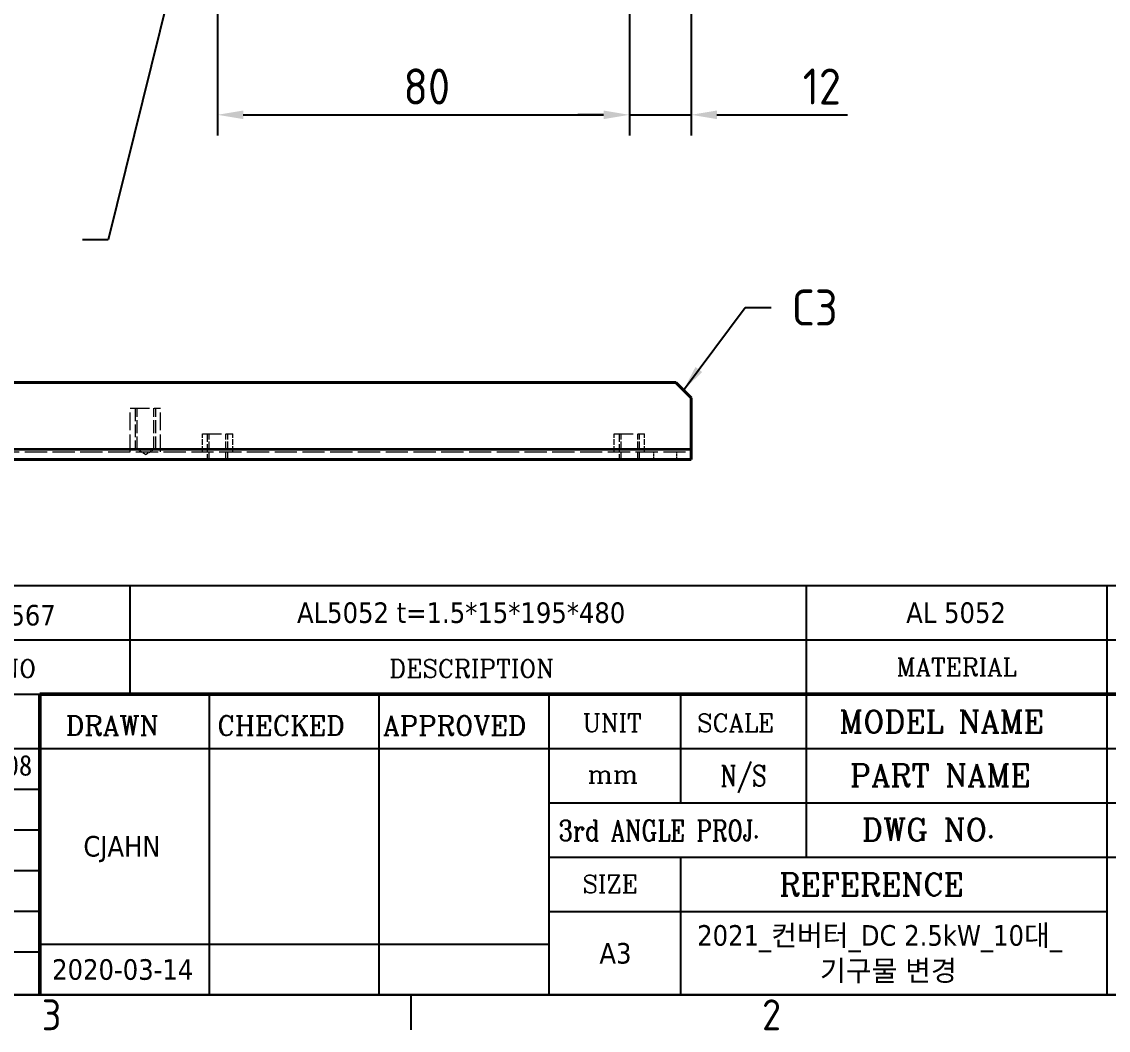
# Model space of a CAD drawing. Header units: millimetres. Extents: x 0 to 840, y 0 to 594.
# Drawn here: x 484.4 to 695.5, y 13.1 to 209.1 of the extents above; entities that cross this region are included whole.
import ezdxf
from ezdxf.enums import TextEntityAlignment as Align

# ---------------------------------------------------------------- set-up
doc = ezdxf.new("R2010")
doc.units = ezdxf.units.MM
doc.header["$LTSCALE"] = 2
doc.linetypes.add('DASHED', pattern=[0.2067, 0.1654, -0.0413])
doc.layers.get('0').update_dxf_attribs({"color": 3, "lineweight": 25})
for name, color, linetype, lineweight in [('가려진 것(ISO)', 2, 'DASHED', 18), ('가시적인 것(ISO)', 3, 'Continuous', 40), ('가시적인 좁은 것(ISO)', 3, 'Continuous', 35), ('경계(ISO)', 7, 'Continuous', 25), ('기호(ISO)', 5, 'Continuous', 25), ('제목(ISO)', 5, 'Continuous', 50), ('치수(ISO)', 2, 'Continuous', 25)]:
    doc.layers.add(name, color=color, linetype=linetype, lineweight=lineweight)
doc.styles.add('HAN_291', font='')
doc.styles.add('RC_284', font='ROMANC.shx')
doc.styles.add('RC_287', font='ROMANC.shx')
doc.styles.add('RC_292', font='ROMANC.shx')
doc.styles.add('문자 텍스트_M2B', font='isocp.shx')
doc.styles.add('치수 텍스트_PSTEK_POSCO', font='isocp.shx')
doc.styles.add('텍스트 스타일198', font='tahoma.ttf')
doc.styles.add('텍스트 스타일333', font='ROMANC.shx', dxfattribs={"width": 0.800000011920929})
doc.styles.get('HAN_291').set_extended_font_data('GulimChe')
doc.dimstyles.new('치수_PSTEK_POSCO', dxfattribs={"dimscale": 2, "dimtxt": 3.5, "dimasz": 2.5, "dimexe": 2, "dimexo": 2.5, "dimgap": 1, "dimtad": 1, "dimrnd": 1e-08, "dimdsep": 46, "dimtxsty": '치수 텍스트_PSTEK_POSCO', "dimcen": 0.09, "dimdle": 10, "dimclrd": 7, "dimclre": 7, "dimclrt": 2, "dimadec": 1, "dimazin": 2, "dimtfac": 1, "dimtmove": 0, "dimatfit": 3, "dimfxl": 0, "dimtolj": 1, "dimlwd": -1, "dimlwe": -1, "dimarcsym": 0})
doc.dimstyles.new('치수_PSTEK_POSCO$7', dxfattribs={"dimscale": 2, "dimtxt": 3.5, "dimasz": 2.5, "dimexe": 2, "dimexo": 2.5, "dimgap": 1, "dimtad": 1, "dimrnd": 1e-08, "dimdsep": 46, "dimtxsty": '치수 텍스트_PSTEK_POSCO', "dimcen": 0.09, "dimdle": 10, "dimclrd": 7, "dimclre": 7, "dimclrt": 2, "dimadec": 1, "dimazin": 2, "dimtfac": 1, "dimtmove": 0, "dimatfit": 3, "dimfxl": 0, "dimtolj": 1, "dimlwd": -1, "dimlwe": -1, "dimarcsym": 0})

# ---------------------------------------------------------------- blocks, each defined once
blk = doc.blocks.new('경계 Default Border')
at = {"layer": '경계(ISO)'}
blk.add_line((280, 10), (280, 6.599999666213989), dxfattribs=at)
at = {"layer": '경계(ISO)', "flags": 128}
blk.add_lwpolyline([(10, 10), (10, 287.0000076293945), (410, 287.0000076293945), (410, 10), (10, 10)], dxfattribs=at)
at = {"layer": '경계(ISO)', "color": 2, "char_height": 3.00000011920929, "attachment_point": 7, "style": '문자 텍스트_M2B'}
for s, insert in [('3', (244.1685395229535, 6.57139439638704)), ('2', (314.127739416884, 6.57139439638704))]:
    blk.add_mtext(s, dxfattribs=dict(at, insert=insert))
blk = doc.blocks.new('제목 블록 PSTEK')
at = {"color": 180}
for p, q in [((182.4757929790549, 51.56524660363496), (372.4757929537551, 51.56524660363496)), ((215.2152739891528, 41.00524660363494), (215.2152739891528, 51.56524660363496)), ((280.8758854511282, 51.56524660363496), (280.8758854511282, 41.00524660363494)), ((310.0881549537552, 51.56524660363496), (310.0881549537553, 41.00524660363494)), ((182.475792979055, 46.2852466036349), (372.4757929537551, 46.28524660363492)), ((182.475792979055, 41.00524660363493), (206.451475290024, 41.00524660363493)), ((222.9401812389276, 11.79100474011392), (222.9401812389276, 41.00524660363494)), ((239.4288871878316, 11.79100474011392), (239.4288871878316, 41.00524660363494)), ((255.9175931367356, 11.79100474011392), (255.9175931367356, 41.00524660363494)), ((268.6918866058747, 41.00524660363494), (268.6918866058747, 30.44524660363498)), ((280.8758854511282, 41.00524660363494), (280.8758854511282, 25.16524660363502)), ((310.088154953755, 41.00524660363494), (310.088154953755, 11.79100474011392)), ((182.475792979055, 35.72524660363497), (206.451475290024, 35.72524660363497)), ((206.451475290024, 35.72524660363497), (372.4757929537551, 35.72524660363497)), ((182.475792979055, 31.77524660363492), (206.451475290024, 31.77524660363492)), ((255.917593136736, 30.44524660363498), (372.4757929537552, 30.44524660363501)), ((182.475792979055, 27.82524660363487), (206.451475290024, 27.82524660363487)), ((255.9175931367359, 25.16524660363502), (372.4757929537552, 25.165246603635)), ((268.6918866058744, 25.16524660363502), (268.6918866058744, 11.79100474011392)), ((182.475792979055, 23.87524660363505), (206.451475290024, 23.87524660363505)), ((182.475792979055, 19.92524660363478), (206.451475290024, 19.92524660363478)), ((255.9175931367359, 19.88524660363481), (310.0881549537553, 19.88524660363481)), ((182.475792979055, 15.97524660363496), (206.451475290024, 15.97524660363496)), ((206.451475290024, 16.74100474011396), (255.9175931367359, 16.74100474011396)), ((182.475792979055, 11.79100474011392), (372.4757929537551, 11.79100474011389))]:
    blk.add_line(p, q, dxfattribs=at)
at = {"color": 7, "lineweight": 50}
for p, q in [((206.4514752900237, 11.79100474011392), (206.4514752900237, 41.00524660363494)), ((206.451475290024, 41.00524660363494), (372.4757929537551, 41.00524660363496))]:
    blk.add_line(p, q, dxfattribs=at)
at = {"color": 2}
for s, height, style, p in [('PART NO', 1.742399930953979, 'RC_284', (195.3359407378685, 42.62317362549192)), ('DESCRIPTION', 1.742399930953979, 'RC_284', (240.4025565652523, 42.62317362549192)), ('UNIT', 1.742399930953979, 'RC_284', (259.1652673287452, 37.34317362549218)), ('SCALE', 1.742399930953979, 'RC_284', (270.2934779252897, 37.34317362549218)), ('MODEL NAME', 2.178000062704086, 'RC_292', (284.096330289083, 37.25462520371384)), ('DRAWN', 1.899999976158142, 'RC_287', (208.9766620976279, 37.00893196870329)), ('CHECKED', 1.899999976158142, 'RC_287', (223.6856844514997, 37.00893196870329)), ('APPROVED', 1.899999976158142, 'RC_287', (239.7795453577791, 37.00893196870329)), ('0.08', 2.000000029802322, 'HAN_291', (200.5467345600617, 33.09873600004101)), ('PART NAME', 2.178000062704086, 'RC_292', (285.1416959765849, 32.03045329421792)), ('mm', 1.742399930953979, 'RC_284', (259.6505418159997, 32.3543089683787)), (' DWG NO.', 2.178000062704086, 'RC_292', (284.8124284083233, 26.75045329421772)), ('SIZE', 1.742399930953979, 'RC_284', (259.1652673287452, 21.69497768947366)), ('REFERENCE', 2.178000062704086, 'RC_292', (278.2741065029841, 21.43214925458022))]:
    blk.add_text(s, height=height, dxfattribs=dict(at, style=style)).set_placement(p)
at = {"color": 2, "style": 'RC_284'}
blk.add_text('MATERIAL', height=1.742399930953979, dxfattribs=at).set_placement((295.4820202024417, 43.64524660363492), align=Align.MIDDLE_CENTER)
at = {"color": 7, "style": '텍스트 스타일333', "width": 0.7999999523162842}
blk.add_text('N/S', height=2.000000029802322, dxfattribs=at).set_placement((274.7838860285014, 33.08524660363496), align=Align.MIDDLE_CENTER)
at = {"color": 2, "style": '텍스트 스타일333', "width": 0.7999999523162842}
blk.add_text('3rd ANGLE PROJ.', height=2.000000029802322, dxfattribs=at).set_placement((256.8430306642954, 26.76148381654429))
at = {"layer": '제목(ISO)', "color": 7, "style": '텍스트 스타일198'}
for tag, p in [('부품_번호_001', (195.7843283186424, 47.68004260673702)), ('설명_001', (231.4345779505904, 47.92245856837096)), ('재질_001', (290.6002202955571, 47.92524659519488)), ("3._Q'TY_001", (312.7051684940307, 47.92188863680521)), ('질량\\P3;_001', (350.3046145979153, 48.1643332325385)), ('제목_001', (337.4369082143915, 32.12134216388962)), ('부품_번호_001', (334.4435685718743, 26.8052465951949)), ('설계자_001', (210.6823963971569, 25.23312566343435)), ('프로젝트_001', (270.3006338301569, 16.57536491658269)), ('시트_크기_001', (260.807090429518, 14.83812566343425)), ('작성_날짜_001', (207.6508315629738, 13.26600473167383)), ('프로젝트_002', (282.2249077800658, 13.15148567793118))]:
    blk.add_attdef(tag, p, '', height=2.000000029802322, dxfattribs=at)
for tag, p in [('4._COLOR', (327.6805273250926, 48.92524660363493)), ('1._MODEL_NAME', (341.233897335037, 38.36524660363497)), ('점검자', (231.1845342133799, 26.23312567187446)), ('엔지니어링_승인자', (247.673240162284, 26.23312567187446)), ('점검_날짜', (231.1845342133799, 14.26600474011394)), ('엔지니어링_승인_날짜', (247.6732401622839, 14.26600474011394))]:
    blk.add_attdef(tag, text='', height=2.000000029802322, dxfattribs=at).set_placement(p, align=Align.MIDDLE_CENTER)
blk = doc.blocks.new('*D48')
at = {"layer": 'Defpoints', "color": 0, "transparency": 16777216}
for p in [(522.4765512088846, 240.2803850114586), (602.4765512088846, 240.2803850114586), (602.4765512088846, 190.9715171314893)]:
    blk.add_point(p, dxfattribs=at)
at = {"layer": '치수(ISO)', "color": 7, "transparency": 16777216}
for p, q in [((522.4765512088846, 235.2803850114586), (522.4765512088846, 186.9715171314893)), ((602.4765512088846, 235.2803850114586), (602.4765512088846, 186.9715171314893)), ((527.4765512088846, 190.9715171314893), (597.4765512088846, 190.9715171314893))]:
    blk.add_line(p, q, dxfattribs=at)
for points in [[(527.4765512088846, 191.8048504648227), (527.4765512088846, 190.138183798156), (522.4765512088846, 190.9715171314893)], [(597.4765512088846, 191.8048504648227), (597.4765512088846, 190.138183798156), (602.4765512088846, 190.9715171314893)]]:
    blk.add_solid(points, dxfattribs=at)
at = {"layer": '치수(ISO)', "color": 2, "transparency": 16777216, "insert": (558.6037953033727, 196.4715171314893), "char_height": 7, "attachment_point": 4, "style": '치수 텍스트_PSTEK_POSCO'}
blk.add_mtext('\\A1;80', dxfattribs=at)
blk = doc.blocks.new('*D49')
at = {"layer": 'Defpoints', "color": 0, "transparency": 16777216}
for p in [(602.4765512088846, 240.2803850114586), (614.4765512088845, 216.7303850114585), (614.4765512088845, 190.9715171314893)]:
    blk.add_point(p, dxfattribs=at)
at = {"layer": '치수(ISO)', "color": 7, "transparency": 16777216}
for p, q in [((602.4765512088846, 235.2803850114586), (602.4765512088846, 186.9715171314893)), ((614.4765512088845, 211.7303850114585), (614.4765512088845, 186.9715171314893)), ((597.4765512088846, 190.9715171314893), (592.4765512088846, 190.9715171314893)), ((602.4765512088846, 190.9715171314893), (614.4765512088845, 190.9715171314893)), ((619.4765512088845, 190.9715171314893), (644.8567579017979, 190.9715171314893))]:
    blk.add_line(p, q, dxfattribs=at)
for points in [[(597.4765512088846, 191.8048504648226), (597.4765512088846, 190.1381837981559), (602.4765512088846, 190.9715171314893)], [(619.4765512088845, 191.8048504648226), (619.4765512088845, 190.1381837981559), (614.4765512088845, 190.9715171314893)]]:
    blk.add_solid(points, dxfattribs=at)
at = {"layer": '치수(ISO)', "color": 2, "transparency": 16777216, "insert": (636.1363445159711, 196.4722061078672), "char_height": 7, "attachment_point": 4, "style": '치수 텍스트_PSTEK_POSCO'}
blk.add_mtext('\\A1;12', dxfattribs=at)

msp = doc.modelspace()

# ---------------------------------------------------------------- linework, layer by layer
at = {"layer": '가려진 것(ISO)', "ltscale": 11.2091178894043}
for p, q in [((505.5265512088309, 133.9919696368844), (511.426551208831, 133.9919696368844)), ((519.5265512088309, 128.9919696368726), (525.4265512088309, 128.9919696368726)), ((599.5265512088309, 128.9919696368726), (605.4265512088309, 128.9919696368726))]:
    msp.add_line(p, q, dxfattribs=at)
at = {"layer": '가려진 것(ISO)', "ltscale": 10.28059959411621}
for p, q in [((505.5265512088309, 125.4919696368844), (505.5265512088309, 133.9919696368844)), ((511.4265512088309, 125.4919696368844), (511.4265512088309, 133.9919696368844))]:
    msp.add_line(p, q, dxfattribs=at)
at = {"layer": '가려진 것(ISO)', "ltscale": 7.618686199188232}
for p, q in [((506.4765512088309, 133.9919696368844), (506.4765512088309, 125.9919696368844)), ((506.8555512088309, 125.9919696368844), (506.8555512088309, 133.9919696368844)), ((510.097551208831, 125.9919696368844), (510.097551208831, 133.9919696368844)), ((510.4765512088309, 125.9919696368844), (510.4765512088309, 133.9919696368844))]:
    msp.add_line(p, q, dxfattribs=at)
at = {"layer": '가려진 것(ISO)', "ltscale": 3.33311915397644}
for p, q in [((519.5265512088309, 125.4919696368725), (519.5265512088309, 128.9919696368726)), ((525.4265512088309, 125.4919696368725), (525.4265512088309, 128.9919696368726)), ((599.5265512088309, 125.4919696368725), (599.5265512088309, 128.9919696368726)), ((605.4265512088309, 125.4919696368725), (605.4265512088309, 128.9919696368726))]:
    msp.add_line(p, q, dxfattribs=at)
at = {"layer": '가려진 것(ISO)', "ltscale": 4.761641502380371}
for p, q in [((520.4765512088309, 128.9919696368726), (520.4765512088309, 123.9919696368726)), ((520.8555512088309, 123.9919696368726), (520.8555512088309, 128.9919696368726)), ((524.097551208831, 123.9919696368726), (524.097551208831, 128.9919696368726)), ((524.476551208831, 123.9919696368726), (524.476551208831, 128.9919696368726)), ((600.4765512088309, 128.9919696368726), (600.4765512088309, 123.9919696368726)), ((600.855551208831, 123.9919696368726), (600.855551208831, 128.9919696368726)), ((604.097551208831, 123.9919696368726), (604.097551208831, 128.9919696368726)), ((604.476551208831, 123.9919696368726), (604.476551208831, 128.9919696368726))]:
    msp.add_line(p, q, dxfattribs=at)
at = {"layer": '가려진 것(ISO)', "ltscale": 13.04610157012939}
msp.add_line((134.476551208831, 125.4919696368635), (614.476551208831, 125.4919696368635), dxfattribs=at)
at = {"layer": '가려진 것(ISO)', "ltscale": 1.80089795589447}
for q in [(506.8555512088309, 125.9919696368844), (510.097551208831, 125.9919696368844)]:
    msp.add_line((508.476551208831, 125.0179745734408), q, dxfattribs=at)
at = {"layer": '가려진 것(ISO)', "ltscale": 1.428422451019287}
for p, q in [((607.2265512088309, 123.9919696368651), (607.2265512088309, 125.4919696368651)), ((611.7265512088309, 123.9919696368651), (611.7265512088309, 125.4919696368651))]:
    msp.add_line(p, q, dxfattribs=at)
at = {"layer": '가시적인 것(ISO)'}
for p, q in [((137.4765512088309, 138.9919696368629), (611.476551208831, 138.9919696368629)), ((611.476551208831, 138.9919696368629), (614.4765512088309, 135.9919696368629)), ((614.4765512088309, 135.9919696368629), (614.4765512088309, 125.9919696368629)), ((614.4765512088309, 123.9919696368635), (614.4765512088309, 125.9919696368629)), ((614.476551208831, 123.9919696368635), (134.476551208831, 123.9919696368635))]:
    msp.add_line(p, q, dxfattribs=at)
at = {"layer": '가시적인 좁은 것(ISO)'}
msp.add_line((134.4765512088309, 125.9919696368629), (614.4765512088309, 125.9919696368629), dxfattribs=at)

# ---------------------------------------------------------------- block references
at = {"xscale": 2, "yscale": 2, "zscale": 2}
msp.add_blockref('경계 Default Border', (0, 0), dxfattribs=at)
ref = msp.add_blockref('제목 블록 PSTEK', (75.04841409248968, -3.58200948022779), dxfattribs=dict(xscale=2, yscale=2, zscale=2))
ref.add_attrib('설계자_001', 'CJAHN', (496.4132068868034, 46.8842418466409), dxfattribs={"layer": '제목(ISO)', "color": 7, "height": 4.000000059604645, "style": '텍스트 스타일198'})
ref.add_attrib('프로젝트_001', '2021_컨버터_DC 2.5kW_10대_', (615.6496817528033, 29.56872035293758), dxfattribs={"layer": '제목(ISO)', "color": 7, "height": 4.000000059604645, "style": '텍스트 스타일198'})
ref.add_attrib('시트_크기_001', 'A3', (596.6625949515255, 26.09424184664072), dxfattribs={"layer": '제목(ISO)', "color": 7, "height": 4.000000059604645, "style": '텍스트 스타일198'})
ref.add_attrib('작성_날짜_001', '2020-03-14', (490.3500772184373, 22.94999998311987), dxfattribs={"layer": '제목(ISO)', "color": 7, "height": 4.000000059604645, "style": '텍스트 스타일198'})
ref.add_attrib('재질_001', 'AL 5052', (656.248854683604, 92.26848371016197), dxfattribs={"layer": '제목(ISO)', "color": 7, "height": 4.000000059604645, "style": '텍스트 스타일198'})
ref.add_attrib('설명_001', 'AL5052 t=1.5*15*195*480', (537.9175699936706, 92.26290765651414), dxfattribs={"layer": '제목(ISO)', "color": 7, "height": 4.000000059604645, "style": '텍스트 스타일198'})
ref.add_attrib('부품_번호_001', 'KKB03567', (466.6170707297744, 91.77807573324625), dxfattribs={"layer": '제목(ISO)', "color": 7, "height": 4.000000059604645, "style": '텍스트 스타일198'})
ref.add_attrib('프로젝트_002', '기구물 변경', (639.4982296526213, 22.72096187563457), dxfattribs={"layer": '제목(ISO)', "color": 7, "height": 4.000000059604645, "style": '텍스트 스타일198'})

# ---------------------------------------------------------------- texts
at = {"layer": '기호(ISO)', "color": 2, "insert": (634.0013605697474, 153.5346458666791), "char_height": 6.99999988079071, "attachment_point": 4, "style": '치수 텍스트_PSTEK_POSCO'}
msp.add_mtext('{C3}', dxfattribs=at)

# ---------------------------------------------------------------- dimensions: what is measured, and where the dimension line sits
at = {"layer": '치수(ISO)', "color": 7}
for base, p1, p2, override, picture, middle in [((602.4765512088846, 190.9715171314893), (522.4765512088846, 240.2803850114586), (602.4765512088846, 240.2803850114586), {"dimdec": 2, "dimtp": 0, "dimtm": -0, "dimtdec": 2, "dimtofl": 0, "dimatfit": 1}, '*D48', (562.4565512088845, 190.9715171314893)), ((614.4765512088845, 190.9715171314893), (602.4765512088846, 240.2803850114586), (614.4765512088845, 216.7303850114585), {"dimdec": 2, "dimtp": 0, "dimtm": -0, "dimtdec": 2, "dimtofl": 1, "dimatfit": 1}, '*D49', (639.4965512088845, 190.9715171314893))]:
    dim = msp.add_linear_dim(base=base, p1=p1, p2=p2, angle=180, dimstyle='치수_PSTEK_POSCO', override=override, dxfattribs=at)
    dim.commit()
    dim.dimension.update_dxf_attribs({"geometry": picture, "text_midpoint": middle, "dimtype": 160})

# ---------------------------------------------------------------- leaders
at = {"layer": '기호(ISO)', "color": 7, "annotation_type": 0, "has_hookline": 1}
for points, hookline_direction, text_width in [([(520.6304116193327, 244.929457238605), (501.2423393405494, 166.7033032960727), (496.2423393405494, 166.7033032960727)], 1, 90.3406160158338), ([(612.9765512088309, 137.491969636863), (625.0013605697474, 153.5346458666791), (630.0013605697474, 153.5346458666791)], 0, 8.316142532406916)]:
    msp.add_leader(points, dimstyle='치수_PSTEK_POSCO$7', override={"dimtad": 0}, dxfattribs=dict(at, hookline_direction=hookline_direction, text_width=text_width))

doc.saveas('drawing.dxf')
